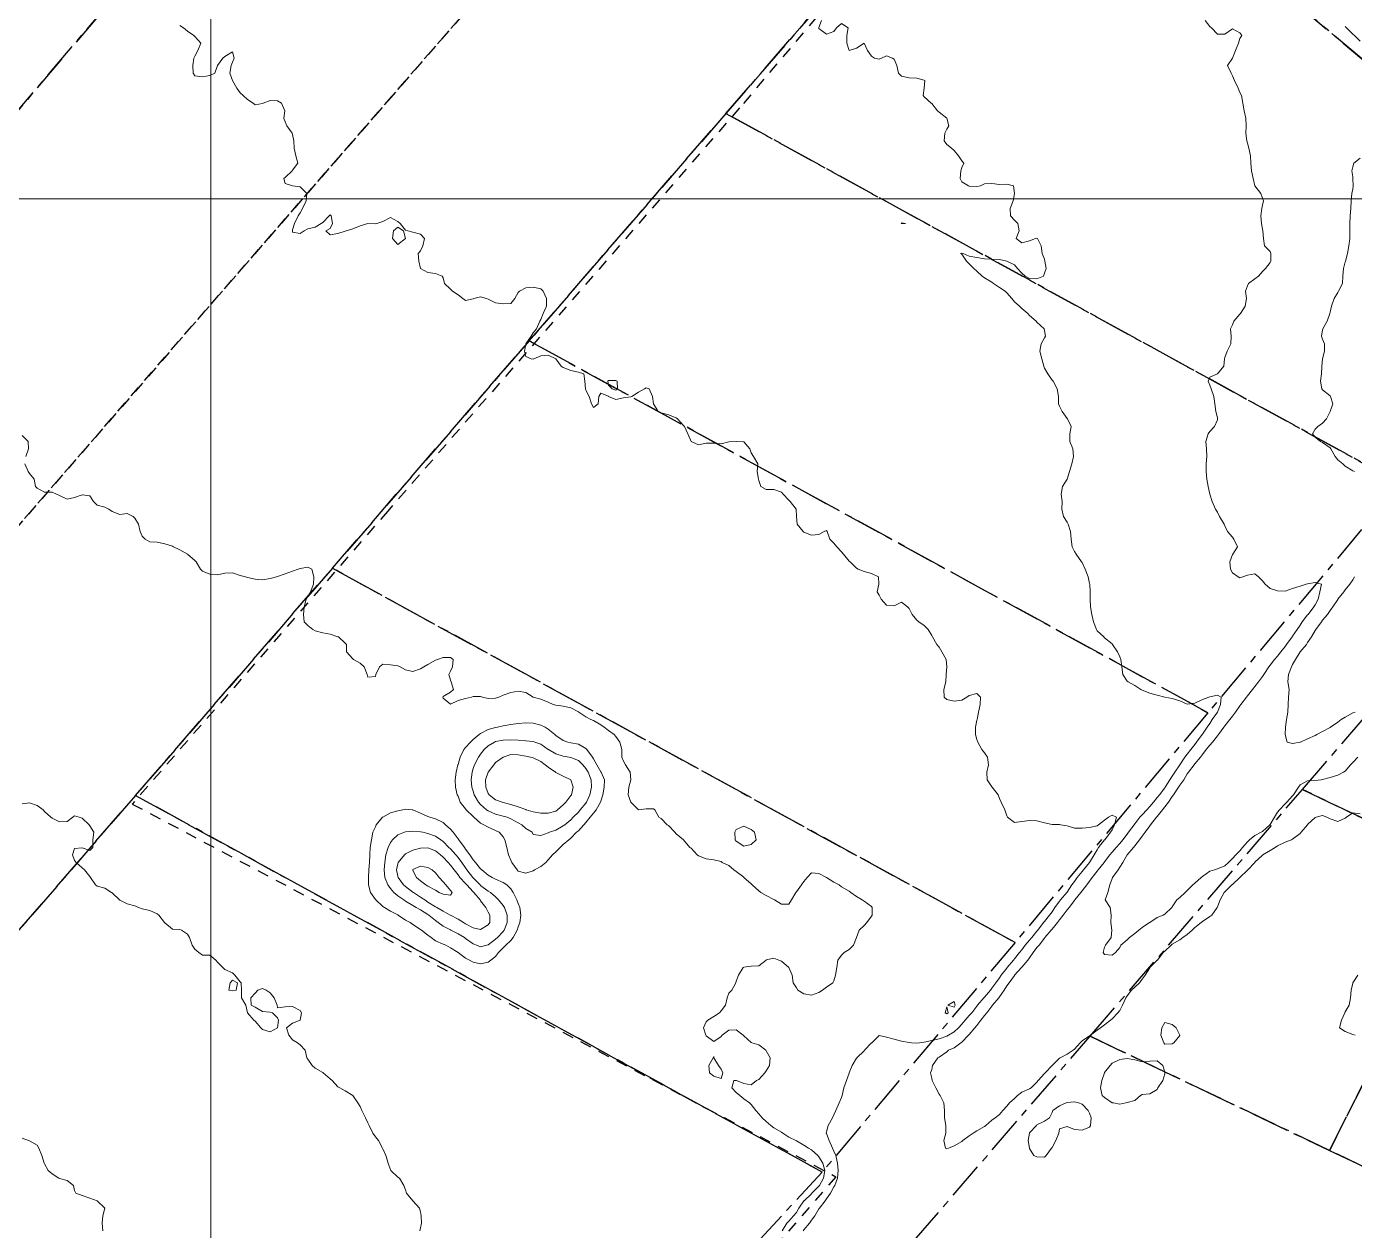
# Model space of a CAD drawing. Header units: centimetres. Extents: x 0 to 642158, y -847 to 649707.
# Drawn here: x 617254.6 to 617342.9, y 619918.8 to 619998.8 of the extents above; entities that cross this region are included whole.
import ezdxf

# ---------------------------------------------------------------- set-up
doc = ezdxf.new("R2010")
doc.units = ezdxf.units.CM
doc.header["$MEASUREMENT"] = 0
doc.linetypes.add('CENTERX2', pattern=[4, 2.5, -0.5, 0.5, -0.5])
doc.linetypes.add('JIS_02_0.7', pattern=[1.35, 0.75, -0.6])
for name, color, linetype, lineweight in [('MEV_grille', 254, 'Continuous', 9), ('WAL_parcellaire agricole', 7, 'JIS_02_0.7', 25), ('WAL_topographie 0.5', 253, 'Continuous', 20)]:
    doc.layers.add(name, color=color, linetype=linetype, lineweight=lineweight)
doc.layers.add('SPW_parcellaire cadastral', color=7, linetype='CENTERX2', lineweight=25, true_color=0xff0542)

# ---------------------------------------------------------------- blocks, each defined once
blk = doc.blocks.new('*U114')
at = {"layer": 'MEV_grille', "transparency": 33554687}
blk.add_lwpolyline([(-1338.461, 0), (1338.461, 0)], dxfattribs=at)
blk = doc.blocks.new('*U115')
at = {"layer": 'MEV_grille', "color": 0, "linetype": 'ByBlock', "lineweight": -2, "transparency": 16777216}
blk.add_blockref('*U114', (0, -2400), dxfattribs=at)
blk = doc.blocks.new('*U112')
at = {"layer": 'MEV_grille', "transparency": 33554687}
blk.add_lwpolyline([(0, 1825.476), (0, -1825.476)], dxfattribs=at)
blk = doc.blocks.new('*U113')
at = {"layer": 'MEV_grille', "color": 0, "linetype": 'ByBlock', "lineweight": -2, "transparency": 16777216}
blk.add_blockref('*U112', (1900, 0), dxfattribs=at)

msp = doc.modelspace()

# ---------------------------------------------------------------- linework, layer by layer
at = {"layer": 'SPW_parcellaire cadastral'}
for points in [[(617191.277, 619919.349), (617064.107, 619991.017), (617100.868, 620011.591), (617136.772, 620029.417), (617157.162, 620038.021), (617182.87, 620047.922), (617193.969, 620051.391), (617216.719, 620054.876), (617253.519, 620052.33), (617298.278, 620045.474), (617191.277, 619919.349)], [(617287.976, 619977.944), (617274.889, 619962.82), (617261.801, 619947.7), (617222.545, 619902.287), (617191.277, 619919.349), (617298.278, 620045.474), (617310.947, 620040.591), (617333.039, 620030.019), (617320.681, 620015.738), (617301.066, 619993.064), (617287.976, 619977.944)], [(617358.766, 619983.761), (617320.681, 620015.738), (617333.039, 620030.019), (617372.552, 620004.664), (617372.123, 619999.684), (617360.756, 619986.031), (617358.766, 619983.761)], [(617358.766, 619983.761), (617345.908, 619968.45), (617301.066, 619993.064), (617320.681, 620015.738), (617358.766, 619983.761)], [(617333.12, 619953.209), (617287.976, 619977.944), (617301.066, 619993.064), (617345.908, 619968.45), (617333.12, 619953.209)], [(617274.889, 619962.82), (617287.976, 619977.944), (617333.12, 619953.209), (617320.292, 619937.927), (617274.889, 619962.82)], [(617360.943, 619937.833), (617343.641, 619946.08), (617339.407, 619948.097), (617353.136, 619964.045), (617353.861, 619963.693), (617366.179, 619957.711), (617363.82, 619943.868), (617360.943, 619937.833)], [(617274.889, 619962.82), (617320.292, 619937.927), (617307.47, 619922.655), (617261.801, 619947.7), (617274.889, 619962.82)], [(617341.2, 619924.092), (617325.284, 619931.692), (617339.407, 619948.097), (617343.641, 619946.08), (617360.943, 619937.833), (617366.359, 619935.251), (617370.021, 619933.506), (617395.599, 619921.314), (617385.958, 619902.719), (617347.55, 619921.059), (617349.816, 619925.543), (617343.465, 619928.575), (617341.2, 619924.092)], [(617266.433, 619878.332), (617222.545, 619902.287), (617261.801, 619947.7), (617307.47, 619922.655), (617266.433, 619878.332)], [(617334.204, 619867.106), (617316.607, 619882.805), (617297.903, 619899.887), (617325.284, 619931.692)], [(617325.284, 619931.692), (617341.2, 619924.092), (617347.55, 619921.059), (617385.958, 619902.719), (617369.776, 619871.506)], [(617341.2, 619924.092), (617343.465, 619928.575), (617349.816, 619925.543), (617347.55, 619921.059), (617341.2, 619924.092)]]:
    msp.add_lwpolyline(points, dxfattribs=at)
at = {"layer": 'WAL_parcellaire agricole'}
for points in [[(616834.393, 619862.141), (616901.115, 619894.202), (616963.611, 619923.834), (616998.733, 619944.275), (617044.542, 619975.155), (617078.601, 619997.784), (617129.239, 620024.449), (617150.605, 620035.193), (617167.005, 620042.471), (617183.636, 620049.254), (617195.968, 620052.589), (617205.635, 620054.257), (617214.468, 620054.924), (617225.801, 620055.092), (617244.635, 620054.095), (617264.801, 620051.764), (617279.268, 620048.932), (617287.568, 620047.033), (617298.302, 620043.934), (617316.303, 620037.27), (617206.585, 619911.125), (617193.234, 619891.652), (617159.761, 619845.532), (616438.339, 619756.31)], [(617308.383, 619922.336), (617298.084, 619910.535), (617271.678, 619882.183), (617267.688, 619878.632), (617206.585, 619911.125), (617316.303, 620037.27), (617318.969, 620036.103), (617325.77, 620032.937), (617332.37, 620029.338), (617301.975, 619993.435), (617278.583, 619966.622), (617261.58, 619947.132), (617308.383, 619922.336)]]:
    msp.add_lwpolyline(points, dxfattribs=at)
at = {"layer": 'WAL_topographie 0.5'}
for points in [[(617307.412, 619999.25), (617307.25, 619998.786), (617307.24, 619998.75), (617307.25, 619998.722), (617307.75, 619998.337), (617308.25, 619998.522), (617308.429, 619998.75), (617308.75, 619999.05), (617309.2, 619998.75), (617309.107, 619998.25), (617309.107, 619997.75), (617309.25, 619997.25), (617309.75, 619997.4), (617310.25, 619997.75), (617310.25, 619997.75), (617310.25, 619997.75), (617310.477, 619997.25), (617310.75, 619996.875), (617310.95, 619996.75), (617311.25, 619996.671), (617311.4, 619996.75), (617311.75, 619996.909), (617312.139, 619996.75), (617312.25, 619996.673), (617312.44, 619996.25), (617312.539, 619995.75), (617312.75, 619995.55), (617313.25, 619995.446), (617313.75, 619995.417), (617314.25, 619995.288), (617314.292, 619995.25), (617314.25, 619994.75), (617314.25, 619994.75), (617314.185, 619994.25), (617314.25, 619994.178), (617314.724, 619993.75), (617314.75, 619993.727), (617315.125, 619993.25), (617315.25, 619993.147), (617315.75, 619992.75), (617315.75, 619992.75), (617315.879, 619992.25), (617315.75, 619992.025), (617315.633, 619991.75), (617315.579, 619991.25), (617315.75, 619991), (617316.075, 619990.75), (617316.25, 619990.61), (617316.54, 619990.25), (617316.75, 619989.908), (617316.886, 619989.75), (617316.75, 619989.477), (617316.683, 619989.25), (617316.632, 619988.75), (617316.75, 619988.513), (617317.204, 619988.25), (617317.25, 619988.231), (617317.75, 619988.197), (617318, 619988.25), (617318.25, 619988.393), (617318.75, 619988.404), (617319.25, 619988.346), (617319.75, 619988.353), (617320.187, 619988.25), (617320.25, 619987.751), (617320.25, 619987.75), (617320.25, 619987.75), (617320.174, 619987.25), (617319.962, 619986.75), (617319.988, 619986.25), (617320.25, 619985.96), (617320.485, 619985.75), (617320.571, 619985.25), (617320.375, 619984.75), (617320.75, 619984.45), (617321.25, 619984.596), (617321.65, 619984.75), (617321.75, 619984.775), (617321.781, 619984.75), (617322.031, 619984.25), (617322.1, 619983.75), (617322.25, 619983.375), (617322.282, 619983.25), (617322.367, 619982.75), (617322.25, 619982.432), (617322.179, 619982.25), (617321.75, 619982.071), (617321.25, 619982.079), (617320.958, 619982.25), (617320.75, 619982.435), (617320.446, 619982.75), (617320.25, 619983.006), (617319.75, 619983.25), (617319.75, 619983.25), (617319.25, 619983.36), (617318.75, 619983.381), (617318.25, 619983.403), (617317.75, 619983.486), (617317.25, 619983.563), (617316.841, 619983.75), (617316.75, 619983.778), (617316.659, 619983.75), (617316.75, 619983.713), (617317.062, 619983.25), (617317.25, 619983.067), (617317.552, 619982.75), (617317.75, 619982.569), (617318.099, 619982.25), (617318.25, 619982.134), (617318.75, 619981.835), (617318.868, 619981.75), (617319.25, 619981.481), (617319.629, 619981.25), (617319.75, 619981.142), (617320.087, 619980.75), (617320.25, 619980.538), (617320.578, 619980.25), (617320.75, 619980.103), (617321.137, 619979.75), (617321.25, 619979.633), (617321.692, 619979.25), (617321.75, 619979.192), (617322.229, 619978.75), (617322.25, 619978.625), (617322.322, 619978.25), (617322.25, 619978.15), (617322.028, 619977.75), (617321.947, 619977.25), (617322.072, 619976.75), (617322.199, 619976.25), (617322.25, 619976.118), (617322.469, 619975.75), (617322.75, 619975.322), (617322.818, 619975.25), (617323.09, 619974.75), (617323.179, 619974.25), (617323.184, 619973.75), (617323.25, 619973.594), (617323.433, 619973.25), (617323.75, 619972.775), (617323.783, 619972.75), (617324.025, 619972.25), (617323.94, 619971.75), (617323.946, 619971.25), (617324.144, 619970.75), (617324.18, 619970.25), (617324.065, 619969.75), (617323.917, 619969.25), (617323.75, 619968.75), (617323.75, 619968.75), (617323.442, 619968.25), (617323.364, 619967.75), (617323.432, 619967.25), (617323.41, 619966.75), (617323.506, 619966.25), (617323.75, 619965.871), (617323.835, 619965.75), (617323.99, 619965.25), (617324.022, 619964.75), (617324.094, 619964.25), (617324.25, 619963.924), (617324.358, 619963.75), (617324.719, 619963.25), (617324.75, 619963.192), (617324.959, 619962.75), (617325.162, 619962.25), (617325.25, 619961.8), (617325.257, 619961.75), (617325.279, 619961.25), (617325.289, 619960.75), (617325.309, 619960.25), (617325.389, 619959.75), (617325.504, 619959.25), (617325.699, 619958.75), (617325.75, 619958.662), (617326.202, 619958.25), (617326.25, 619958.198), (617326.75, 619957.788), (617326.776, 619957.75), (617327.102, 619957.25), (617327.25, 619956.925), (617327.33, 619956.75), (617327.405, 619956.25), (617327.461, 619955.75), (617327.75, 619955.31), (617327.825, 619955.25), (617328.25, 619955.007), (617328.659, 619954.75), (617328.75, 619954.707), (617329.25, 619954.5), (617329.75, 619954.375), (617330.25, 619954.25), (617330.25, 619954.25), (617330.75, 619954.144), (617331.25, 619954.007), (617331.75, 619953.769), (617332.25, 619953.842), (617332.75, 619954.086), (617333.185, 619954.25), (617333.25, 619954.268), (617333.75, 619954.376), (617333.994, 619954.25), (617333.951, 619953.75), (617333.761, 619953.25), (617333.75, 619953.233), (617333.404, 619952.75), (617333.25, 619952.495), (617333.077, 619952.25), (617332.75, 619951.781), (617332.728, 619951.75), (617332.356, 619951.25), (617332.25, 619951.1), (617331.987, 619950.75), (617331.75, 619950.449), (617331.594, 619950.25), (617331.252, 619949.75), (617331.25, 619949.747), (617330.914, 619949.25), (617330.75, 619948.991), (617330.583, 619948.75), (617330.28, 619948.25), (617330.25, 619948.205), (617329.9, 619947.75), (617329.75, 619947.561), (617329.493, 619947.25), (617329.25, 619946.966), (617329.051, 619946.75), (617328.75, 619946.418), (617328.601, 619946.25), (617328.25, 619945.806), (617328.209, 619945.75), (617327.841, 619945.25), (617327.75, 619945.132), (617327.457, 619944.75), (617327.25, 619944.508), (617327.022, 619944.25), (617326.75, 619943.931), (617326.597, 619943.75), (617326.25, 619943.289), (617326.221, 619943.25), (617325.816, 619942.75), (617325.75, 619942.67), (617325.427, 619942.25), (617325.25, 619942.008), (617325.056, 619941.75), (617324.75, 619941.368), (617324.658, 619941.25), (617324.271, 619940.75), (617324.25, 619940.723), (617323.881, 619940.25), (617323.75, 619940.089), (617323.498, 619939.75), (617323.25, 619939.42), (617323.12, 619939.25), (617322.75, 619938.815), (617322.695, 619938.75), (617322.274, 619938.25), (617322.25, 619938.22), (617321.887, 619937.75), (617321.75, 619937.588), (617321.498, 619937.25), (617321.25, 619936.899), (617321.142, 619936.75), (617320.75, 619936.284), (617320.72, 619936.25), (617320.265, 619935.75), (617320.25, 619935.734), (617319.901, 619935.25), (617319.75, 619935.04), (617319.568, 619934.75), (617319.25, 619934.304), (617319.21, 619934.25), (617318.801, 619933.75), (617318.75, 619933.69), (617318.407, 619933.25), (617318.25, 619933.068), (617318.027, 619932.75), (617317.75, 619932.404), (617317.622, 619932.25), (617317.25, 619931.804), (617317.204, 619931.75), (617316.75, 619931.29), (617316.692, 619931.25), (617316.25, 619930.923), (617315.857, 619930.75), (617315.75, 619930.656), (617315.25, 619930.303), (617315.151, 619930.25), (617314.811, 619929.75), (617314.75, 619929.469), (617314.677, 619929.25), (617314.75, 619928.9), (617314.786, 619928.75), (617315.014, 619928.25), (617315.25, 619927.845), (617315.315, 619927.75), (617315.567, 619927.25), (617315.597, 619926.75), (617315.591, 619926.25), (617315.681, 619925.75), (617315.687, 619925.25), (617315.558, 619924.75), (617315.656, 619924.25), (617315.75, 619924.208), (617315.857, 619924.25), (617316.25, 619924.395), (617316.75, 619924.685), (617316.825, 619924.75), (617317.25, 619925.054), (617317.517, 619925.25), (617317.75, 619925.397), (617318.25, 619925.684), (617318.341, 619925.75), (617318.75, 619926.099), (617318.979, 619926.25), (617319.25, 619926.482), (617319.484, 619926.75), (617319.75, 619927.033), (617319.926, 619927.25), (617320.25, 619927.555), (617320.463, 619927.75), (617320.75, 619927.973), (617321.25, 619928.186), (617321.36, 619928.25), (617321.75, 619928.626), (617321.839, 619928.75), (617322.25, 619929.209), (617322.288, 619929.25), (617322.75, 619929.737), (617322.762, 619929.75), (617323.25, 619930.23), (617323.282, 619930.25), (617323.75, 619930.486), (617324.149, 619930.75), (617324.25, 619930.837), (617324.617, 619931.25), (617324.75, 619931.372), (617325.25, 619931.704), (617325.309, 619931.75), (617325.75, 619932.085), (617325.976, 619932.25), (617326.25, 619932.454), (617326.642, 619932.75), (617326.75, 619932.842), (617327.134, 619933.25), (617327.25, 619933.406), (617327.447, 619933.75), (617327.67, 619934.25), (617327.75, 619934.377), (617328.045, 619934.75), (617328.25, 619934.943), (617328.568, 619935.25), (617328.75, 619935.48), (617328.938, 619935.75), (617329.25, 619936.235), (617329.265, 619936.25), (617329.75, 619936.742), (617329.758, 619936.75), (617330.15, 619937.25), (617330.25, 619937.349), (617330.665, 619937.75), (617330.75, 619937.801), (617331.25, 619938.094), (617331.458, 619938.25), (617331.75, 619938.458), (617332.07, 619938.75), (617332.25, 619938.919), (617332.666, 619939.25), (617332.75, 619939.32), (617333.25, 619939.646), (617333.372, 619939.75), (617333.726, 619940.25), (617333.75, 619940.301), (617333.937, 619940.75), (617334.195, 619941.25), (617334.25, 619941.303), (617334.699, 619941.75), (617334.75, 619941.786), (617335.246, 619942.25), (617335.25, 619942.254), (617335.75, 619942.727), (617335.774, 619942.75), (617336.236, 619943.25), (617336.25, 619943.269), (617336.75, 619943.735), (617336.771, 619943.75), (617337.25, 619944.046), (617337.594, 619944.25), (617337.75, 619944.35), (617338.25, 619944.585), (617338.683, 619944.75), (617338.75, 619944.788), (617339.25, 619945.172), (617339.32, 619945.25), (617339.732, 619945.75), (617339.75, 619945.766), (617340.25, 619946.226), (617340.321, 619946.25), (617340.75, 619946.379), (617341.017, 619946.25), (617341.25, 619946.143), (617341.75, 619945.976), (617342.25, 619946.184), (617342.335, 619946.25), (617342.75, 619946.557), (617343.25, 619946.489)], [(617332.932, 619999.25), (617333.25, 619998.843), (617333.361, 619998.75), (617333.75, 619998.338), (617334.25, 619998.331), (617334.75, 619998.687), (617335.25, 619998.432), (617335.383, 619998.25), (617335.25, 619998.05), (617335.15, 619997.75), (617334.957, 619997.25), (617334.75, 619996.75), (617334.75, 619996.75), (617334.432, 619996.25), (617334.663, 619995.75), (617334.75, 619995.56), (617334.894, 619995.25), (617335.138, 619994.75), (617335.25, 619994.46), (617335.345, 619994.25), (617335.44, 619993.75), (617335.533, 619993.25), (617335.643, 619992.75), (617335.67, 619992.25), (617335.646, 619991.75), (617335.718, 619991.25), (617335.75, 619991.083), (617335.831, 619990.75), (617335.947, 619990.25), (617335.964, 619989.75), (617336.028, 619989.25), (617336.134, 619988.75), (617336.25, 619988.25), (617336.25, 619988.25), (617336.629, 619987.75), (617336.75, 619987.432), (617336.817, 619987.25), (617336.75, 619986.964), (617336.706, 619986.75), (617336.641, 619986.25), (617336.683, 619985.75), (617336.75, 619985.375), (617336.773, 619985.25), (617336.818, 619984.75), (617336.879, 619984.25), (617337.25, 619983.891), (617337.312, 619983.75), (617337.298, 619983.25), (617337.25, 619983.142), (617336.941, 619982.75), (617336.75, 619982.563), (617336.472, 619982.25), (617336.25, 619982.06), (617335.807, 619981.75), (617335.75, 619981.594), (617335.628, 619981.25), (617335.68, 619980.75), (617335.59, 619980.25), (617335.279, 619979.75), (617335.25, 619979.709), (617334.844, 619979.25), (617334.75, 619979.009), (617334.618, 619978.75), (617334.661, 619978.25), (617334.646, 619977.75), (617334.406, 619977.25), (617334.25, 619976.837), (617334.218, 619976.75), (617334.171, 619976.25), (617333.75, 619975.75), (617333.75, 619975.75), (617333.25, 619975.53), (617333.125, 619975.25), (617333.25, 619974.991), (617333.325, 619974.75), (617333.517, 619974.25), (617333.571, 619973.75), (617333.639, 619973.25), (617333.75, 619972.813), (617333.765, 619972.75), (617333.75, 619972.687), (617333.566, 619972.25), (617333.25, 619971.907), (617333.135, 619971.75), (617332.989, 619971.25), (617333.023, 619970.75), (617333.037, 619970.25), (617332.992, 619969.75), (617333.006, 619969.25), (617333.054, 619968.75), (617333.132, 619968.25), (617333.25, 619967.75), (617333.25, 619967.75), (617333.41, 619967.25), (617333.629, 619966.75), (617333.75, 619966.555), (617333.881, 619966.25), (617334.21, 619965.75), (617334.25, 619965.635), (617334.429, 619965.25), (617334.75, 619964.875), (617334.85, 619964.75), (617335.077, 619964.25), (617334.769, 619963.75), (617334.75, 619963.721), (617334.583, 619963.25), (617334.625, 619962.75), (617334.75, 619962.521), (617335.132, 619962.25), (617335.25, 619962.183), (617335.45, 619962.25), (617335.75, 619962.35), (617336.25, 619962.44), (617336.479, 619962.25), (617336.75, 619961.979), (617336.917, 619961.75), (617337.25, 619961.475), (617337.75, 619961.304), (617338.25, 619961.298), (617338.75, 619961.466), (617339.25, 619961.616), (617339.659, 619961.75), (617339.75, 619961.777), (617340.25, 619961.873), (617340.671, 619961.75), (617340.569, 619961.25), (617340.442, 619960.75), (617340.25, 619960.382), (617340.16, 619960.25), (617339.777, 619959.75), (617339.75, 619959.714), (617339.396, 619959.25), (617339.25, 619959.038), (617339.047, 619958.75), (617338.75, 619958.293), (617338.72, 619958.25), (617338.354, 619957.75), (617338.25, 619957.607), (617337.974, 619957.25), (617337.75, 619956.973), (617337.555, 619956.75), (617337.25, 619956.372), (617337.162, 619956.25), (617336.844, 619955.75), (617336.75, 619955.613), (617336.489, 619955.25), (617336.25, 619954.95), (617336.084, 619954.75), (617335.75, 619954.327), (617335.69, 619954.25), (617335.309, 619953.75), (617335.25, 619953.668), (617334.957, 619953.25), (617334.75, 619952.971), (617334.585, 619952.75), (617334.25, 619952.334), (617334.186, 619952.25), (617333.818, 619951.75), (617333.75, 619951.664), (617333.424, 619951.25), (617333.25, 619951.047), (617333.01, 619950.75), (617332.75, 619950.42), (617332.619, 619950.25), (617332.25, 619949.815), (617332.195, 619949.75), (617331.819, 619949.25), (617331.75, 619949.151), (617331.513, 619948.75), (617331.25, 619948.384), (617331.164, 619948.25), (617330.836, 619947.75), (617330.75, 619947.637), (617330.487, 619947.25), (617330.25, 619946.946), (617330.101, 619946.75), (617329.75, 619946.309), (617329.701, 619946.25), (617329.31, 619945.75), (617329.25, 619945.673), (617328.943, 619945.25), (617328.75, 619945.003), (617328.572, 619944.75), (617328.25, 619944.349), (617328.176, 619944.25), (617327.75, 619943.759), (617327.743, 619943.75), (617327.456, 619943.25), (617327.25, 619942.926), (617327.147, 619942.75), (617326.778, 619942.25), (617326.75, 619942.189), (617326.602, 619941.75), (617326.458, 619941.25), (617326.296, 619940.75), (617326.625, 619940.25), (617326.676, 619939.75), (617326.663, 619939.25), (617326.74, 619938.75), (617326.692, 619938.25), (617326.313, 619937.75), (617326.25, 619937.607), (617326.146, 619937.25), (617326.25, 619937.115), (617326.75, 619937.083), (617326.966, 619937.25), (617327.25, 619937.588), (617327.338, 619937.75), (617327.75, 619938.104), (617327.894, 619938.25), (617328.25, 619938.521), (617328.517, 619938.75), (617328.75, 619938.918), (617329.244, 619939.25), (617329.25, 619939.254), (617329.75, 619939.59), (617330.15, 619939.75), (617330.25, 619939.815), (617330.709, 619940.25), (617330.75, 619940.297), (617331.062, 619940.75), (617331.25, 619940.923), (617331.601, 619941.25), (617331.75, 619941.39), (617332.121, 619941.75), (617332.25, 619941.879), (617332.669, 619942.25), (617332.75, 619942.315), (617333.25, 619942.663), (617333.562, 619942.75), (617333.75, 619942.814), (617334.25, 619943.024), (617334.495, 619943.25), (617334.75, 619943.511), (617334.973, 619943.75), (617335.25, 619944.009), (617335.419, 619944.25), (617335.75, 619944.624), (617335.874, 619944.75), (617336.25, 619945.047), (617336.652, 619945.25), (617336.75, 619945.314), (617337.228, 619945.75), (617337.25, 619945.778), (617337.539, 619946.25), (617337.75, 619946.581), (617337.878, 619946.75), (617338.25, 619947.142), (617338.369, 619947.25), (617338.75, 619947.687), (617338.806, 619947.75), (617339.138, 619948.25), (617339.25, 619948.409), (617339.75, 619948.668), (617340.25, 619948.706), (617340.645, 619948.75), (617340.75, 619948.763), (617341.25, 619948.888), (617341.75, 619949.05), (617342.14, 619949.25), (617342.25, 619949.323), (617342.599, 619949.75), (617342.75, 619949.899), (617343.092, 619950.25)], [(617264.75, 619998.927), (617264.981, 619998.75), (617265.25, 619998.544), (617265.667, 619998.25), (617265.75, 619998.183), (617266.132, 619997.75), (617265.946, 619997.25), (617265.75, 619996.875), (617265.671, 619996.75), (617265.619, 619996.25), (617265.625, 619995.75), (617265.75, 619995.568), (617266.25, 619995.512), (617266.75, 619995.591), (617267.068, 619995.75), (617267.25, 619996.25), (617267.25, 619996.25), (617267.598, 619996.75), (617267.75, 619996.863), (617268.25, 619997.167), (617268.35, 619996.75), (617268.25, 619996.472), (617268.163, 619996.25), (617268.066, 619995.75), (617268.25, 619995.25), (617268.25, 619995.25), (617268.533, 619994.75), (617268.75, 619994.438), (617268.95, 619994.25), (617269.25, 619994), (617269.625, 619993.75), (617269.75, 619993.635), (617270.25, 619993.726), (617270.288, 619993.75), (617270.75, 619993.932), (617271.25, 619993.9), (617271.515, 619993.75), (617271.724, 619993.25), (617271.671, 619992.75), (617271.75, 619992.5), (617271.865, 619992.25), (617272.221, 619991.75), (617272.25, 619991.667), (617272.336, 619991.25), (617272.359, 619990.75), (617272.472, 619990.25), (617272.592, 619989.75), (617272.25, 619989.286), (617272.217, 619989.25), (617271.75, 619988.813), (617271.673, 619988.75), (617271.75, 619988.417), (617272.25, 619988.25), (617272.25, 619988.25), (617272.75, 619988.183), (617273.198, 619987.75), (617273.152, 619987.25), (617272.894, 619986.75), (617272.75, 619986.45), (617272.618, 619986.25), (617272.365, 619985.75), (617272.25, 619985.321), (617272.235, 619985.25), (617272.25, 619985.179), (617272.75, 619985.076), (617273.017, 619985.25), (617273.25, 619985.396), (617273.75, 619985.511), (617274.143, 619985.75), (617274.25, 619985.813), (617274.67, 619986.25), (617274.75, 619986.324), (617274.821, 619986.25), (617274.91, 619985.75), (617274.75, 619985.417), (617274.464, 619985.25), (617274.75, 619985), (617275.25, 619985.083), (617275.75, 619985.234), (617275.8, 619985.25), (617276.25, 619985.4), (617276.75, 619985.583), (617277.25, 619985.75), (617277.25, 619985.75), (617277.251, 619985.75), (617277.75, 619985.719), (617277.85, 619985.75), (617278.25, 619985.883), (617278.75, 619986.139), (617279.25, 619985.887), (617279.4, 619985.75), (617279.75, 619985.313), (617279.917, 619985.25), (617280.25, 619985.173), (617280.75, 619985.044), (617281.013, 619984.75), (617280.909, 619984.25), (617280.75, 619983.932), (617280.596, 619983.75), (617280.65, 619983.25), (617280.75, 619982.75), (617280.75, 619982.75), (617281.25, 619982.483), (617281.75, 619982.417), (617282.187, 619982.25), (617282.25, 619982.125), (617282.344, 619981.75), (617282.75, 619981.389), (617282.889, 619981.25), (617283.25, 619981), (617283.56, 619980.75), (617283.75, 619980.632), (617284.25, 619980.733), (617284.306, 619980.75), (617284.75, 619980.875), (617285.15, 619980.75), (617285.25, 619980.708), (617285.75, 619980.474), (617286.25, 619980.397), (617286.75, 619980.43), (617287.026, 619980.75), (617287.25, 619981.156), (617287.338, 619981.25), (617287.75, 619981.476), (617288.25, 619981.509), (617288.75, 619981.397), (617288.906, 619981.25), (617289.136, 619980.75), (617289.125, 619980.25), (617288.901, 619979.75), (617288.75, 619979.368), (617288.699, 619979.25), (617288.469, 619978.75), (617288.25, 619978.464), (617288.102, 619978.25), (617287.758, 619977.75), (617287.75, 619977.714), (617287.667, 619977.25), (617287.75, 619976.889), (617288.107, 619976.75), (617288.25, 619976.717), (617288.3, 619976.75), (617288.75, 619976.941), (617289.25, 619976.986), (617289.75, 619976.75), (617289.75, 619976.75), (617290.107, 619976.25), (617290.25, 619976.164), (617290.75, 619975.97), (617291.25, 619975.857), (617291.625, 619975.75), (617291.673, 619975.25), (617291.733, 619974.75), (617291.75, 619974.65), (617291.972, 619974.25), (617292.118, 619973.75), (617292.25, 619973.5), (617292.562, 619973.75), (617292.607, 619974.25), (617292.75, 619974.45), (617293.25, 619974.251), (617293.25, 619974.25), (617293.75, 619974.05), (617294.25, 619974.15), (617294.75, 619974.222), (617294.8, 619974.25), (617295.25, 619974.531), (617295.639, 619974.75), (617295.75, 619974.813), (617295.95, 619974.75), (617296.173, 619974.25), (617296.25, 619973.75), (617296.25, 619973.75), (617296.55, 619973.25), (617296.75, 619973.15), (617297.25, 619973.011), (617297.75, 619972.818), (617297.838, 619972.75), (617298.25, 619972.313), (617298.3, 619972.25), (617298.523, 619971.75), (617298.75, 619971.25), (617298.75, 619971.25), (617299.25, 619971.025), (617299.75, 619971.133), (617300.25, 619971.129), (617300.75, 619971.094), (617301.25, 619971.217), (617301.749, 619971.25), (617301.75, 619971.25), (617301.751, 619971.25), (617302.25, 619971.217), (617302.662, 619970.75), (617302.75, 619970.5), (617302.9, 619970.25), (617303.194, 619969.75), (617303.132, 619969.25), (617303.226, 619968.75), (617303.25, 619968.65), (617303.383, 619968.25), (617303.75, 619968.046), (617304.25, 619968.05), (617304.75, 619967.883), (617304.868, 619967.75), (617305.25, 619967.344), (617305.333, 619967.25), (617305.729, 619966.75), (617305.75, 619966.251), (617305.75, 619966.25), (617305.808, 619965.75), (617306.197, 619965.25), (617306.25, 619965.215), (617306.75, 619965.019), (617307.25, 619965.058), (617307.607, 619965.25), (617307.75, 619965.327), (617307.792, 619965.25), (617307.964, 619964.75), (617308.25, 619964.477), (617308.442, 619964.25), (617308.75, 619963.902), (617308.88, 619963.75), (617309.25, 619963.296), (617309.321, 619963.25), (617309.75, 619962.821), (617309.85, 619962.75), (617310.25, 619962.59), (617310.75, 619962.476), (617311.217, 619962.25), (617311.229, 619961.75), (617311.12, 619961.25), (617311.25, 619961.036), (617311.398, 619960.75), (617311.75, 619960.354), (617312.25, 619960.306), (617312.75, 619960.556), (617313.143, 619960.25), (617313.25, 619960.143), (617313.454, 619959.75), (617313.75, 619959.369), (617313.897, 619959.25), (617314.25, 619959), (617314.523, 619958.75), (617314.75, 619958.333), (617314.806, 619958.25), (617315.083, 619957.75), (617315.25, 619957.573), (617315.433, 619957.25), (617315.713, 619956.75), (617315.75, 619956.25), (617315.75, 619956.25), (617315.75, 619956.25), (617315.708, 619955.75), (617315.682, 619955.25), (617315.554, 619954.75), (617315.589, 619954.25), (617315.75, 619954.089), (617316.25, 619953.976), (617316.75, 619954.044), (617317.083, 619954.25), (617317.25, 619954.342), (617317.75, 619954.492), (617317.984, 619954.25), (617317.976, 619953.75), (617317.864, 619953.25), (617317.764, 619952.75), (617317.75, 619952.704), (617317.652, 619952.25), (617317.665, 619951.75), (617317.75, 619951.417), (617317.817, 619951.25), (617318.083, 619950.75), (617318.25, 619950.528), (617318.467, 619950.25), (617318.517, 619949.75), (617318.408, 619949.25), (617318.438, 619948.75), (617318.75, 619948.269), (617318.77, 619948.25), (617319.171, 619947.75), (617319.25, 619947.5), (617319.37, 619947.25), (617319.602, 619946.75), (617319.75, 619946.35), (617319.796, 619946.25), (617320.25, 619945.893), (617320.75, 619945.971), (617321.25, 619946.044), (617321.75, 619946.007), (617322.25, 619945.878), (617322.75, 619945.761), (617323.25, 619945.761), (617323.313, 619945.75), (617323.75, 619945.672), (617324.25, 619945.52), (617324.75, 619945.523), (617325.25, 619945.565), (617325.75, 619945.69), (617325.843, 619945.75), (617326.25, 619946.052), (617326.511, 619946.25), (617326.75, 619946.402), (617327.042, 619946.25), (617326.906, 619945.75), (617326.75, 619945.414), (617326.635, 619945.25), (617326.259, 619944.75), (617326.25, 619944.74), (617325.85, 619944.25), (617325.75, 619944.084), (617325.551, 619943.75), (617325.25, 619943.25), (617325.25, 619943.25), (617324.834, 619942.75), (617324.75, 619942.637), (617324.434, 619942.25), (617324.25, 619941.989), (617324.079, 619941.75), (617323.75, 619941.271), (617323.733, 619941.25), (617323.314, 619940.75), (617323.25, 619940.667), (617322.949, 619940.25), (617322.75, 619939.962), (617322.586, 619939.75), (617322.25, 619939.322), (617322.193, 619939.25), (617321.802, 619938.75), (617321.75, 619938.684), (617321.398, 619938.25), (617321.25, 619938.069), (617320.975, 619937.75), (617320.75, 619937.444), (617320.599, 619937.25), (617320.25, 619936.828), (617320.186, 619936.75), (617319.771, 619936.25), (617319.75, 619936.225), (617319.378, 619935.75), (617319.25, 619935.569), (617319.013, 619935.25), (617318.75, 619934.877), (617318.652, 619934.75), (617318.25, 619934.278), (617318.224, 619934.25), (617317.799, 619933.75), (617317.75, 619933.686), (617317.413, 619933.25), (617317.25, 619933.058), (617316.976, 619932.75), (617316.75, 619932.494), (617316.526, 619932.25), (617316.25, 619931.988), (617315.869, 619931.75), (617315.75, 619931.685), (617315.25, 619931.519), (617314.75, 619931.395), (617314.25, 619931.288), (617313.93, 619931.25), (617313.75, 619931.227), (617313.404, 619931.25), (617313.25, 619931.262), (617312.75, 619931.37), (617312.25, 619931.488), (617311.75, 619931.633), (617311.25, 619931.741), (617310.759, 619931.25), (617310.75, 619931.239), (617310.29, 619930.75), (617310.25, 619930.718), (617309.766, 619930.25), (617309.75, 619930.23), (617309.458, 619929.75), (617309.261, 619929.25), (617309.25, 619929.221), (617309.078, 619928.75), (617308.915, 619928.25), (617308.805, 619927.75), (617308.75, 619927.613), (617308.596, 619927.25), (617308.363, 619926.75), (617308.25, 619926.457), (617308.146, 619926.25), (617307.857, 619925.75), (617307.75, 619925.321), (617307.738, 619925.25), (617307.75, 619925.225), (617307.921, 619924.75), (617308.161, 619924.25), (617308.25, 619924.042), (617308.364, 619923.75), (617308.486, 619923.25), (617308.527, 619922.75), (617308.494, 619922.25), (617308.306, 619921.75), (617308.25, 619921.662), (617308.017, 619921.25), (617307.75, 619920.877), (617307.655, 619920.75), (617307.283, 619920.25), (617307.25, 619920.205), (617306.966, 619919.75), (617306.75, 619919.445), (617306.624, 619919.25), (617306.25, 619918.809), (617306.201, 619918.75)], [(617342.25, 619998.851), (617342.346, 619998.75), (617342.75, 619998.349), (617342.863, 619998.25), (617343.25, 619997.879)], [(617343.25, 619990.088), (617342.824, 619989.75), (617342.75, 619989.525), (617342.69, 619989.25), (617342.75, 619988.857), (617342.766, 619988.75), (617342.787, 619988.25), (617342.75, 619988.036), (617342.694, 619987.75), (617342.639, 619987.25), (617342.633, 619986.75), (617342.581, 619986.25), (617342.555, 619985.75), (617342.568, 619985.25), (617342.561, 619984.75), (617342.5, 619984.25), (617342.405, 619983.75), (617342.263, 619983.25), (617342.25, 619983.206), (617342.135, 619982.75), (617342.092, 619982.25), (617342.074, 619981.75), (617341.814, 619981.25), (617341.75, 619981.162), (617341.521, 619980.75), (617341.342, 619980.25), (617341.25, 619979.85), (617341.231, 619979.75), (617341.042, 619979.25), (617340.763, 619978.75), (617340.75, 619978.673), (617340.679, 619978.25), (617340.75, 619978.06), (617340.865, 619977.75), (617340.883, 619977.25), (617340.75, 619976.75), (617340.75, 619976.75), (617340.699, 619976.25), (617340.681, 619975.75), (617340.609, 619975.25), (617340.697, 619974.75), (617340.75, 619974.674), (617341.25, 619974.274), (617341.267, 619974.25), (617341.423, 619973.75), (617341.25, 619973.25), (617341.25, 619973.25), (617341, 619972.75), (617340.75, 619972.455), (617340.43, 619972.25), (617340.25, 619972.077), (617340.065, 619971.75), (617340.25, 619971.532), (617340.617, 619971.25), (617340.75, 619971.189), (617341.25, 619970.824), (617341.294, 619970.75), (617341.588, 619970.25), (617341.75, 619970.031), (617342.083, 619969.75), (617342.25, 619969.612), (617342.75, 619969.303), (617342.871, 619969.25)], [(617312.75, 619985.742), (617313, 619985.75), (617312.75, 619985.796), (617312.726, 619985.75), (617312.75, 619985.742)], [(617279.25, 619984.357), (617279.75, 619984.75), (617279.625, 619985.25), (617279.25, 619985.5), (617278.95, 619985.25), (617278.883, 619984.75), (617279.25, 619984.357)], [(617293.85, 619974.75), (617293.75, 619974.65), (617293.5, 619974.75), (617293.25, 619975), (617293.204, 619975.25), (617293.25, 619975.296), (617293.75, 619975.313), (617293.833, 619975.25), (617293.85, 619974.75)], [(617254.25, 619971.637), (617254.655, 619971.25), (617254.681, 619970.75), (617254.509, 619970.25)], [(617254.432, 619969.75), (617254.667, 619969.25), (617254.75, 619969.113), (617255.058, 619968.75), (617255.15, 619968.25), (617255.25, 619968.145), (617255.75, 619967.882), (617256.25, 619967.881), (617256.55, 619967.75), (617256.75, 619967.659), (617257.25, 619967.412), (617257.75, 619967.512), (617258.25, 619967.691), (617258.75, 619967.632), (617259, 619967.25), (617259.25, 619967.018), (617259.75, 619966.878), (617260.028, 619966.75), (617260.25, 619966.596), (617260.75, 619966.398), (617261.25, 619966.45), (617261.635, 619966.25), (617261.75, 619966.156), (617261.991, 619965.75), (617262.117, 619965.25), (617262.25, 619964.942), (617262.442, 619964.75), (617262.75, 619964.576), (617263.25, 619964.56), (617263.75, 619964.429), (617264.25, 619964.283), (617264.321, 619964.25), (617264.75, 619964.036), (617265.25, 619963.75), (617265.25, 619963.75), (617265.75, 619963.333), (617265.833, 619963.25), (617266.125, 619962.75), (617266.25, 619962.613), (617266.75, 619962.425), (617267.25, 619962.371), (617267.75, 619962.479), (617268.25, 619962.506), (617268.75, 619962.333), (617269.107, 619962.25), (617269.25, 619962.202), (617269.75, 619962.091), (617270.25, 619962.038), (617270.75, 619962.131), (617271.167, 619962.25), (617271.25, 619962.275), (617271.75, 619962.45), (617272.25, 619962.618), (617272.625, 619962.75), (617272.75, 619962.794), (617273.25, 619962.887), (617273.523, 619962.75), (617273.667, 619962.25), (617273.625, 619961.75), (617273.426, 619961.25), (617273.25, 619960.933), (617273.14, 619960.75), (617273.015, 619960.25), (617272.971, 619959.75), (617273.021, 619959.25), (617273.25, 619959), (617273.594, 619958.75), (617273.75, 619958.657), (617274.25, 619958.524), (617274.75, 619958.434), (617275.25, 619958.264), (617275.296, 619958.25), (617275.75, 619957.833), (617275.833, 619957.75), (617275.821, 619957.25), (617276.25, 619956.788), (617276.292, 619956.75), (617276.75, 619956.5), (617277, 619956.25), (617277.202, 619955.75), (617277.25, 619955.562), (617277.75, 619955.625), (617277.771, 619955.75), (617278.019, 619956.25), (617278.25, 619956.437), (617278.75, 619956.39), (617279.25, 619956.319), (617279.404, 619956.25), (617279.75, 619956.062), (617280.25, 619955.944), (617280.75, 619956.121), (617280.975, 619956.25), (617281.25, 619956.422), (617281.75, 619956.698), (617281.875, 619956.75), (617282.25, 619956.882), (617282.75, 619956.875), (617282.925, 619956.75), (617282.879, 619956.25), (617282.75, 619955.964), (617282.63, 619955.75), (617282.75, 619955.375), (617282.796, 619955.25), (617282.944, 619954.75), (617282.75, 619954.583), (617282.25, 619954.288), (617282.232, 619954.25), (617282.25, 619954.167), (617282.75, 619953.783), (617283.25, 619954.023), (617283.75, 619954.144), (617284.143, 619954.25), (617284.25, 619954.283), (617284.75, 619954.287), (617284.875, 619954.25), (617285.25, 619954.143), (617285.75, 619954.176), (617285.972, 619954.25), (617286.25, 619954.364), (617286.75, 619954.548), (617287.25, 619954.637), (617287.75, 619954.557), (617288.236, 619954.25), (617288.25, 619954.245), (617288.75, 619954.11), (617289.25, 619953.898), (617289.567, 619953.75), (617289.75, 619953.706), (617290.25, 619953.641), (617290.75, 619953.536), (617291.25, 619953.272), (617291.277, 619953.25), (617291.75, 619952.932), (617292.078, 619952.75), (617292.25, 619952.686), (617292.75, 619952.401), (617292.967, 619952.25), (617293.25, 619952.018), (617293.633, 619951.75), (617293.75, 619951.628), (617294.012, 619951.25), (617294.133, 619950.75), (617294.136, 619950.25), (617294.25, 619949.993), (617294.383, 619949.75), (617294.697, 619949.25), (617294.734, 619948.75), (617294.612, 619948.25), (617294.566, 619947.75), (617294.75, 619947.25), (617294.75, 619947.25), (617295.25, 619946.75), (617295.75, 619946.818), (617296.25, 619946.813), (617296.337, 619946.75), (617296.594, 619946.25), (617296.75, 619946.161), (617297.161, 619945.75), (617297.25, 619945.694), (617297.658, 619945.25), (617297.75, 619945.148), (617298.25, 619944.75), (617298.25, 619944.75), (617298.673, 619944.25), (617298.75, 619944.2), (617299.145, 619943.75), (617299.25, 619943.682), (617299.75, 619943.479), (617300.25, 619943.43), (617300.75, 619943.304), (617300.824, 619943.25), (617301.25, 619943.051), (617301.594, 619942.75), (617301.75, 619942.652), (617302.25, 619942.259), (617302.259, 619942.25), (617302.75, 619941.826), (617302.805, 619941.75), (617303.25, 619941.357), (617303.389, 619941.25), (617303.75, 619941.053), (617304.25, 619940.777), (617304.303, 619940.75), (617304.75, 619940.47), (617305.25, 619940.481), (617305.422, 619940.75), (617305.716, 619941.25), (617305.75, 619941.289), (617306.085, 619941.75), (617306.25, 619941.98), (617306.462, 619942.25), (617306.75, 619942.545), (617307.25, 619942.511), (617307.75, 619942.254), (617307.756, 619942.25), (617308.25, 619941.937), (617308.599, 619941.75), (617308.75, 619941.635), (617309.25, 619941.335), (617309.382, 619941.25), (617309.75, 619940.974), (617310.134, 619940.75), (617310.25, 619940.663), (617310.75, 619940.311), (617310.793, 619940.25), (617310.786, 619939.75), (617310.75, 619939.676), (617310.425, 619939.25), (617310.25, 619939.059), (617309.919, 619938.75), (617309.75, 619938.25), (617309.75, 619938.25), (617309.541, 619937.75), (617309.25, 619937.451), (617308.934, 619937.25), (617308.75, 619937.086), (617308.516, 619936.75), (617308.43, 619936.25), (617308.36, 619935.75), (617308.25, 619935.375), (617308.18, 619935.25), (617307.75, 619934.948), (617307.489, 619934.75), (617307.25, 619934.604), (617306.75, 619934.419), (617306.25, 619934.506), (617305.85, 619934.75), (617305.75, 619934.901), (617305.54, 619935.25), (617305.474, 619935.75), (617305.25, 619936.25), (617305.25, 619936.25), (617304.75, 619936.674), (617304.583, 619936.75), (617304.25, 619936.891), (617303.75, 619936.76), (617303.734, 619936.75), (617303.25, 619936.381), (617302.75, 619936.34), (617302.25, 619936.29), (617302.214, 619936.25), (617301.911, 619935.75), (617301.75, 619935.341), (617301.726, 619935.25), (617301.45, 619934.75), (617301.25, 619934.55), (617301.142, 619934.25), (617301.045, 619933.75), (617300.75, 619933.379), (617300.645, 619933.25), (617300.25, 619933.007), (617299.85, 619932.75), (617299.75, 619932.656), (617299.574, 619932.25), (617299.728, 619931.75), (617299.75, 619931.715), (617300.25, 619931.336), (617300.75, 619931.662), (617300.82, 619931.75), (617301.25, 619932.099), (617301.75, 619932.11), (617302.216, 619931.75), (617302.25, 619931.724), (617302.75, 619931.276), (617302.787, 619931.25), (617303.25, 619931.114), (617303.715, 619930.75), (617303.75, 619930.72), (617304.003, 619930.25), (617303.953, 619929.75), (617303.75, 619929.391), (617303.655, 619929.25), (617303.25, 619928.819), (617303.099, 619928.75), (617302.75, 619928.464), (617302.25, 619928.547), (617301.769, 619928.75), (617301.75, 619928.754), (617301.583, 619928.75), (617301.456, 619928.25), (617301.75, 619927.956), (617301.982, 619927.75), (617302.25, 619927.53), (617302.639, 619927.25), (617302.75, 619927.142), (617303.046, 619926.75), (617303.25, 619926.533), (617303.474, 619926.25), (617303.75, 619926.025), (617304.045, 619925.75), (617304.25, 619925.6), (617304.75, 619925.317), (617304.858, 619925.25), (617305.25, 619924.98), (617305.707, 619924.75), (617305.75, 619924.73), (617306.25, 619924.438), (617306.552, 619924.25), (617306.75, 619924.132), (617307.171, 619923.75), (617307.25, 619923.672), (617307.498, 619923.25), (617307.635, 619922.75), (617307.552, 619922.25), (617307.278, 619921.75), (617307.25, 619921.715), (617306.785, 619921.25), (617306.75, 619921.213), (617306.261, 619920.75), (617306.25, 619920.735), (617305.922, 619920.25), (617305.75, 619919.964), (617305.564, 619919.75), (617305.25, 619919.395), (617305.119, 619919.25), (617304.805, 619918.75)], [(617342.876, 619962.25), (617342.75, 619962.051), (617342.557, 619961.75), (617342.25, 619961.37), (617342.152, 619961.25), (617341.757, 619960.75), (617341.75, 619960.741), (617341.428, 619960.25), (617341.25, 619960.011), (617341.071, 619959.75), (617340.75, 619959.353), (617340.668, 619959.25), (617340.299, 619958.75), (617340.25, 619958.674), (617340.01, 619958.25), (617339.75, 619957.866), (617339.673, 619957.75), (617339.25, 619957.259), (617339.243, 619957.25), (617338.952, 619956.75), (617338.75, 619956.412), (617338.669, 619956.25), (617338.488, 619955.75), (617338.432, 619955.25), (617338.528, 619954.75), (617338.478, 619954.25), (617338.458, 619953.75), (617338.434, 619953.25), (617338.345, 619952.75), (617338.288, 619952.25), (617338.25, 619951.75), (617338.382, 619951.25), (617338.75, 619951.151), (617339.25, 619951.245), (617339.268, 619951.25), (617339.75, 619951.458), (617340.25, 619951.688), (617340.361, 619951.75), (617340.75, 619951.962), (617341.25, 619952.225), (617341.28, 619952.25), (617341.75, 619952.585), (617341.985, 619952.75), (617342.25, 619952.912), (617342.75, 619953.204), (617342.912, 619953.25)], [(617288.342, 619942.75), (617288.25, 619942.7), (617287.75, 619942.527), (617287.25, 619942.664), (617287.186, 619942.75), (617286.819, 619943.25), (617286.75, 619943.399), (617286.605, 619943.75), (617286.493, 619944.25), (617286.352, 619944.75), (617286.25, 619944.94), (617285.977, 619945.25), (617285.75, 619945.375), (617285.25, 619945.588), (617284.975, 619945.75), (617284.75, 619945.866), (617284.295, 619946.25), (617284.25, 619946.292), (617283.796, 619946.75), (617283.75, 619946.811), (617283.401, 619947.25), (617283.25, 619947.645), (617283.2, 619947.75), (617283.081, 619948.25), (617283.053, 619948.75), (617283.118, 619949.25), (617283.244, 619949.75), (617283.25, 619949.769), (617283.387, 619950.25), (617283.643, 619950.75), (617283.75, 619950.886), (617284.073, 619951.25), (617284.25, 619951.414), (617284.645, 619951.75), (617284.75, 619951.823), (617285.25, 619952.081), (617285.75, 619952.226), (617285.869, 619952.25), (617286.25, 619952.337), (617286.75, 619952.418), (617287.25, 619952.489), (617287.75, 619952.53), (617288.25, 619952.506), (617288.75, 619952.385), (617289.032, 619952.25), (617289.25, 619952.119), (617289.683, 619951.75), (617289.75, 619951.695), (617290.25, 619951.363), (617290.56, 619951.25), (617290.75, 619951.204), (617291.25, 619951.107), (617291.75, 619950.822), (617291.812, 619950.75), (617292.185, 619950.25), (617292.25, 619950.144), (617292.48, 619949.75), (617292.75, 619949.274), (617292.768, 619949.25), (617292.983, 619948.75), (617292.969, 619948.25), (617292.886, 619947.75), (617292.75, 619947.331), (617292.723, 619947.25), (617292.43, 619946.75), (617292.25, 619946.518), (617292.035, 619946.25), (617291.75, 619945.9), (617291.623, 619945.75), (617291.25, 619945.356), (617291.137, 619945.25), (617290.75, 619944.864), (617290.614, 619944.75), (617290.25, 619944.433), (617290.031, 619944.25), (617289.75, 619943.962), (617289.533, 619943.75), (617289.25, 619943.417), (617289.079, 619943.25), (617288.75, 619942.967), (617288.342, 619942.75)], [(617289.33, 619945.25), (617289.25, 619945.208), (617288.75, 619945.041), (617288.25, 619945.107), (617288.175, 619945.25), (617287.75, 619945.505), (617287.487, 619945.75), (617287.25, 619945.878), (617286.75, 619946.156), (617286.507, 619946.25), (617286.25, 619946.327), (617285.75, 619946.458), (617285.25, 619946.672), (617285.143, 619946.75), (617284.75, 619947.101), (617284.62, 619947.25), (617284.324, 619947.75), (617284.25, 619947.984), (617284.16, 619948.25), (617284.115, 619948.75), (617284.181, 619949.25), (617284.25, 619949.489), (617284.338, 619949.75), (617284.602, 619950.25), (617284.75, 619950.451), (617284.984, 619950.75), (617285.25, 619951.006), (617285.666, 619951.25), (617285.75, 619951.285), (617286.25, 619951.386), (617286.75, 619951.412), (617287.25, 619951.391), (617287.75, 619951.347), (617288.25, 619951.287), (617288.348, 619951.25), (617288.75, 619951.108), (617289.25, 619950.761), (617289.266, 619950.75), (617289.75, 619950.467), (617290.25, 619950.321), (617290.633, 619950.25), (617290.75, 619950.226), (617291.25, 619950.03), (617291.543, 619949.75), (617291.75, 619949.496), (617291.897, 619949.25), (617292.1, 619948.75), (617292.124, 619948.25), (617292.023, 619947.75), (617291.793, 619947.25), (617291.75, 619947.192), (617291.379, 619946.75), (617291.25, 619946.597), (617290.913, 619946.25), (617290.75, 619946.092), (617290.345, 619945.75), (617290.25, 619945.673), (617289.75, 619945.394), (617289.33, 619945.25)], [(617289.868, 619946.75), (617289.75, 619946.667), (617289.25, 619946.523), (617288.75, 619946.532), (617288.25, 619946.616), (617287.79, 619946.75), (617287.75, 619946.762), (617287.25, 619946.95), (617286.75, 619947.111), (617286.25, 619947.232), (617286.19, 619947.25), (617285.75, 619947.421), (617285.315, 619947.75), (617285.25, 619947.842), (617285.088, 619948.25), (617285.082, 619948.75), (617285.245, 619949.25), (617285.25, 619949.26), (617285.619, 619949.75), (617285.75, 619949.887), (617286.247, 619950.25), (617286.25, 619950.252), (617286.75, 619950.432), (617287.25, 619950.409), (617287.75, 619950.311), (617288.076, 619950.25), (617288.25, 619950.213), (617288.75, 619949.968), (617289.046, 619949.75), (617289.25, 619949.579), (617289.73, 619949.25), (617289.75, 619949.232), (617290.25, 619948.996), (617290.75, 619948.75), (617290.75, 619948.75), (617290.905, 619948.25), (617290.787, 619947.75), (617290.75, 619947.696), (617290.428, 619947.25), (617290.25, 619947.072), (617289.868, 619946.75)], [(617254.25, 619947.15), (617254.75, 619947.222), (617255.25, 619947.04), (617255.659, 619946.75), (617255.75, 619946.639), (617256.162, 619946.25), (617256.25, 619946.185), (617256.75, 619945.944), (617257.25, 619945.972), (617257.625, 619946.25), (617257.75, 619946.343), (617258.062, 619946.25), (617258.25, 619946.192), (617258.71, 619945.75), (617258.75, 619945.673), (617259.025, 619945.25), (617258.95, 619944.75), (617258.958, 619944.25), (617258.75, 619944.042), (617258.25, 619944.226), (617257.75, 619944.173), (617257.605, 619943.75), (617257.75, 619943.383), (617257.85, 619943.25), (617258.25, 619942.887), (617258.408, 619942.75), (617258.75, 619942.317), (617258.806, 619942.25), (617259.131, 619941.75), (617259.25, 619941.661), (617259.75, 619941.526), (617260.206, 619941.25), (617260.25, 619941.226), (617260.737, 619940.75), (617260.75, 619940.732), (617261.25, 619940.5), (617261.75, 619940.354), (617262, 619940.25), (617262.25, 619940.153), (617262.75, 619940.043), (617263.25, 619939.831), (617263.343, 619939.75), (617263.73, 619939.25), (617263.75, 619939.23), (617264.25, 619938.813), (617264.75, 619938.786), (617264.85, 619938.75), (617265.25, 619938.484), (617265.385, 619938.25), (617265.556, 619937.75), (617265.75, 619937.477), (617266.013, 619937.25), (617266.25, 619937.07), (617266.75, 619937.075), (617267.132, 619936.75), (617267.25, 619936.617), (617267.617, 619936.25), (617267.75, 619936.132), (617268.25, 619935.904), (617268.404, 619935.75), (617268.75, 619935.3), (617268.821, 619935.25), (617268.85, 619934.75), (617268.85, 619934.25), (617269.143, 619933.75), (617269.25, 619933.25), (617269.25, 619933.25), (617269.671, 619932.75), (617269.75, 619932.685), (617270.135, 619932.25), (617270.25, 619932.13), (617270.75, 619931.991), (617271.25, 619932.25), (617271.25, 619932.251), (617271.3, 619932.75), (617271.25, 619932.917), (617270.917, 619933.25), (617270.75, 619933.283), (617270.25, 619933.325), (617269.75, 619933.613), (617269.5, 619933.75), (617269.472, 619934.25), (617269.75, 619934.562), (617269.938, 619934.75), (617270.25, 619934.869), (617270.477, 619934.75), (617270.75, 619934.583), (617271.023, 619934.25), (617271.217, 619933.75), (617271.25, 619933.583), (617271.75, 619933.635), (617272.25, 619933.671), (617272.75, 619933.4), (617272.844, 619933.25), (617272.75, 619932.75), (617272.75, 619932.75), (617272.25, 619932.559), (617271.844, 619932.25), (617271.99, 619931.75), (617272.25, 619931.454), (617272.571, 619931.25), (617272.75, 619931.125), (617273.076, 619930.75), (617273.197, 619930.25), (617273.25, 619930.167), (617273.544, 619929.75), (617273.75, 619929.566), (617274.25, 619929.28), (617274.288, 619929.25), (617274.75, 619928.85), (617274.875, 619928.75), (617275.25, 619928.322), (617275.387, 619928.25), (617275.75, 619928.06), (617276.25, 619927.75), (617276.25, 619927.75), (617276.583, 619927.25), (617276.75, 619927.017), (617276.861, 619926.75), (617277.105, 619926.25), (617277.25, 619925.927), (617277.327, 619925.75), (617277.571, 619925.25), (617277.75, 619925), (617277.95, 619924.75), (617278.226, 619924.25), (617278.25, 619924.188), (617278.456, 619923.75), (617278.61, 619923.25), (617278.75, 619922.812), (617278.776, 619922.75), (617279.25, 619922.322), (617279.35, 619922.25), (617279.65, 619921.75), (617279.75, 619921.472), (617279.824, 619921.25), (617280.25, 619920.75), (617280.25, 619920.75), (617280.682, 619920.25), (617280.75, 619920), (617280.798, 619919.75), (617280.822, 619919.25), (617280.75, 619918.95), (617280.714, 619918.75)], [(617285.435, 619936.75), (617285.25, 619936.603), (617284.75, 619936.512), (617284.25, 619936.624), (617284.005, 619936.75), (617283.75, 619936.869), (617283.258, 619937.25), (617283.25, 619937.256), (617282.75, 619937.575), (617282.427, 619937.75), (617282.25, 619937.818), (617281.75, 619938.036), (617281.461, 619938.25), (617281.25, 619938.408), (617280.811, 619938.75), (617280.75, 619938.794), (617280.25, 619939.123), (617280.073, 619939.25), (617279.75, 619939.417), (617279.257, 619939.75), (617279.25, 619939.754), (617278.75, 619940.015), (617278.359, 619940.25), (617278.25, 619940.321), (617277.777, 619940.75), (617277.75, 619940.786), (617277.436, 619941.25), (617277.299, 619941.75), (617277.283, 619942.25), (617277.321, 619942.75), (617277.368, 619943.25), (617277.386, 619943.75), (617277.404, 619944.25), (617277.483, 619944.75), (617277.585, 619945.25), (617277.75, 619945.625), (617277.809, 619945.75), (617278.234, 619946.25), (617278.25, 619946.268), (617278.75, 619946.541), (617279.25, 619946.681), (617279.571, 619946.75), (617279.75, 619946.789), (617280.202, 619946.75), (617280.25, 619946.746), (617280.75, 619946.533), (617281.25, 619946.3), (617281.379, 619946.25), (617281.75, 619946.152), (617282.25, 619945.898), (617282.407, 619945.75), (617282.75, 619945.453), (617282.917, 619945.25), (617283.25, 619944.817), (617283.296, 619944.75), (617283.668, 619944.25), (617283.75, 619944.136), (617284.029, 619943.75), (617284.25, 619943.429), (617284.405, 619943.25), (617284.75, 619942.812), (617284.82, 619942.75), (617285.25, 619942.406), (617285.508, 619942.25), (617285.75, 619942.134), (617286.25, 619941.904), (617286.503, 619941.75), (617286.75, 619941.5), (617286.914, 619941.25), (617287.164, 619940.75), (617287.25, 619940.517), (617287.348, 619940.25), (617287.427, 619939.75), (617287.366, 619939.25), (617287.25, 619938.961), (617287.185, 619938.75), (617286.913, 619938.25), (617286.75, 619938.06), (617286.426, 619937.75), (617286.25, 619937.575), (617285.938, 619937.25), (617285.75, 619937.002), (617285.435, 619936.75)], [(617285.159, 619937.75), (617284.75, 619937.644), (617284.47, 619937.75), (617284.25, 619937.841), (617283.75, 619938.199), (617283.676, 619938.25), (617283.25, 619938.508), (617282.765, 619938.75), (617282.75, 619938.758), (617282.25, 619939.009), (617281.929, 619939.25), (617281.75, 619939.383), (617281.309, 619939.75), (617281.25, 619939.79), (617280.75, 619940.094), (617280.473, 619940.25), (617280.25, 619940.374), (617279.75, 619940.675), (617279.637, 619940.75), (617279.25, 619941.019), (617278.976, 619941.25), (617278.75, 619941.51), (617278.572, 619941.75), (617278.383, 619942.25), (617278.345, 619942.75), (617278.372, 619943.25), (617278.445, 619943.75), (617278.598, 619944.25), (617278.75, 619944.564), (617278.881, 619944.75), (617279.25, 619945.077), (617279.681, 619945.25), (617279.75, 619945.276), (617280.25, 619945.327), (617280.75, 619945.285), (617280.904, 619945.25), (617281.25, 619945.179), (617281.75, 619944.991), (617282.098, 619944.75), (617282.25, 619944.633), (617282.642, 619944.25), (617282.75, 619944.146), (617283.109, 619943.75), (617283.25, 619943.582), (617283.493, 619943.25), (617283.75, 619942.881), (617283.844, 619942.75), (617284.228, 619942.25), (617284.25, 619942.226), (617284.722, 619941.75), (617284.75, 619941.722), (617285.25, 619941.347), (617285.399, 619941.25), (617285.75, 619940.949), (617285.947, 619940.75), (617286.25, 619940.376), (617286.331, 619940.25), (617286.52, 619939.75), (617286.519, 619939.25), (617286.327, 619938.75), (617286.25, 619938.651), (617285.868, 619938.25), (617285.75, 619938.146), (617285.25, 619937.774), (617285.159, 619937.75)], [(617303.083, 619944.75), (617302.75, 619944.449), (617302.25, 619944.336), (617301.75, 619944.657), (617301.689, 619944.75), (617301.651, 619945.25), (617301.75, 619945.432), (617302.25, 619945.662), (617302.75, 619945.448), (617302.972, 619945.25), (617303.083, 619944.75)], [(617285.352, 619939.25), (617285.25, 619939.093), (617284.75, 619938.779), (617284.25, 619938.9), (617283.75, 619939.161), (617283.604, 619939.25), (617283.25, 619939.472), (617282.75, 619939.739), (617282.731, 619939.75), (617282.25, 619940.001), (617281.845, 619940.25), (617281.75, 619940.305), (617281.25, 619940.613), (617281.033, 619940.75), (617280.75, 619940.942), (617280.276, 619941.25), (617280.25, 619941.268), (617279.75, 619941.636), (617279.625, 619941.75), (617279.273, 619942.25), (617279.25, 619942.343), (617279.163, 619942.75), (617279.25, 619943.15), (617279.277, 619943.25), (617279.678, 619943.75), (617279.75, 619943.819), (617280.25, 619944.065), (617280.75, 619944.193), (617281.25, 619944.227), (617281.75, 619944.015), (617282.073, 619943.75), (617282.25, 619943.599), (617282.594, 619943.25), (617282.75, 619943.07), (617282.989, 619942.75), (617283.25, 619942.414), (617283.371, 619942.25), (617283.75, 619941.837), (617283.828, 619941.75), (617284.25, 619941.294), (617284.294, 619941.25), (617284.712, 619940.75), (617284.75, 619940.693), (617285.086, 619940.25), (617285.25, 619939.933), (617285.354, 619939.75), (617285.352, 619939.25)], [(617282.869, 619941.25), (617282.75, 619941.071), (617282.25, 619941.145), (617281.986, 619941.25), (617281.75, 619941.399), (617281.25, 619941.66), (617281.104, 619941.75), (617280.75, 619942.031), (617280.49, 619942.25), (617280.25, 619942.718), (617280.239, 619942.75), (617280.25, 619942.768), (617280.75, 619942.993), (617281.25, 619942.906), (617281.532, 619942.75), (617281.75, 619942.546), (617282.002, 619942.25), (617282.25, 619941.955), (617282.433, 619941.75), (617282.75, 619941.385), (617282.869, 619941.25)], [(617343.098, 619935.75), (617342.761, 619935.25), (617342.75, 619935.208), (617342.644, 619934.75), (617342.591, 619934.25), (617342.521, 619933.75), (617342.25, 619933.318), (617342.223, 619933.25), (617342, 619932.75), (617341.859, 619932.25), (617342.25, 619932.007), (617342.75, 619931.809), (617342.917, 619931.75)], [(617268.25, 619934.714), (617268.5, 619934.75), (617268.583, 619935.25), (617268.25, 619935.417), (617268.083, 619935.25), (617268, 619934.75), (617268.25, 619934.714)], [(617316.316, 619933.75), (617316.25, 619933.629), (617315.833, 619933.75), (617316.25, 619933.992), (617316.316, 619933.75)], [(617315.852, 619933.25), (617315.75, 619933.182), (617315.652, 619933.25), (617315.75, 619933.65), (617315.852, 619933.25)], [(617330.845, 619931.25), (617330.75, 619931.175), (617330.25, 619931.16), (617330.179, 619931.25), (617329.997, 619931.75), (617330.06, 619932.25), (617330.25, 619932.596), (617330.75, 619932.477), (617331, 619932.25), (617331.25, 619931.766), (617331.258, 619931.75), (617331.25, 619931.74), (617330.845, 619931.25)], [(617300.75, 619928.886), (617300.863, 619929.25), (617300.75, 619929.5), (617300.564, 619929.75), (617300.269, 619930.25), (617300.25, 619930.35), (617300.219, 619930.25), (617299.921, 619929.75), (617299.973, 619929.25), (617300.25, 619929.03), (617300.75, 619928.886)], [(617327.671, 619927.25), (617327.25, 619927.168), (617326.829, 619927.25), (617326.75, 619927.267), (617326.25, 619927.614), (617326.097, 619927.75), (617325.986, 619928.25), (617326.073, 619928.75), (617326.241, 619929.25), (617326.25, 619929.267), (617326.608, 619929.75), (617326.75, 619929.889), (617327.25, 619930.149), (617327.75, 619930.205), (617328.25, 619930.108), (617328.75, 619929.988), (617329.25, 619930.034), (617329.75, 619930.058), (617330.113, 619929.75), (617330.25, 619929.304), (617330.263, 619929.25), (617330.25, 619929.185), (617330.115, 619928.75), (617329.79, 619928.25), (617329.75, 619928.143), (617329.25, 619927.862), (617328.75, 619927.814), (617328.636, 619927.75), (617328.25, 619927.423), (617327.75, 619927.278), (617327.671, 619927.25)], [(617322.371, 619923.75), (617322.25, 619923.651), (617321.75, 619923.662), (617321.533, 619923.75), (617321.25, 619924.222), (617321.243, 619924.25), (617321.162, 619924.75), (617321.247, 619925.25), (617321.25, 619925.255), (617321.709, 619925.75), (617321.75, 619925.784), (617322.25, 619926.047), (617322.586, 619926.25), (617322.75, 619926.61), (617322.814, 619926.75), (617323.25, 619927.058), (617323.691, 619927.25), (617323.75, 619927.269), (617324.25, 619927.321), (617324.511, 619927.25), (617324.75, 619927.16), (617325.153, 619926.75), (617325.25, 619926.562), (617325.364, 619926.25), (617325.301, 619925.75), (617325.25, 619925.645), (617324.75, 619925.438), (617324.25, 619925.486), (617323.75, 619925.686), (617323.25, 619925.519), (617323.202, 619925.25), (617323.014, 619924.75), (617322.75, 619924.286), (617322.722, 619924.25), (617322.371, 619923.75)], [(617254.25, 619924.909), (617254.688, 619924.75), (617254.75, 619924.728), (617255.25, 619924.434), (617255.371, 619924.25), (617255.579, 619923.75), (617255.734, 619923.25), (617255.75, 619923.194), (617256, 619922.75), (617256.25, 619922.54), (617256.708, 619922.25), (617256.75, 619922.232), (617257.25, 619922.083), (617257.667, 619921.75), (617257.75, 619921.417), (617257.833, 619921.25), (617258.25, 619921.094), (617258.75, 619920.917), (617259.25, 619920.75), (617259.25, 619920.75), (617259.75, 619920.25), (617259.75, 619920.25), (617259.75, 619920.25), (617259.625, 619919.75), (617259.588, 619919.25), (617259.629, 619918.75)]]:
    msp.add_lwpolyline(points, dxfattribs=at)

# ---------------------------------------------------------------- block references
at = {"layer": 'MEV_grille', "transparency": 33554687}
for name, p in [('*U113', (615366.814, 620593.644)), ('*U115', (616669.481, 622387.381))]:
    msp.add_blockref(name, p, dxfattribs=at)

doc.saveas('drawing.dxf')
